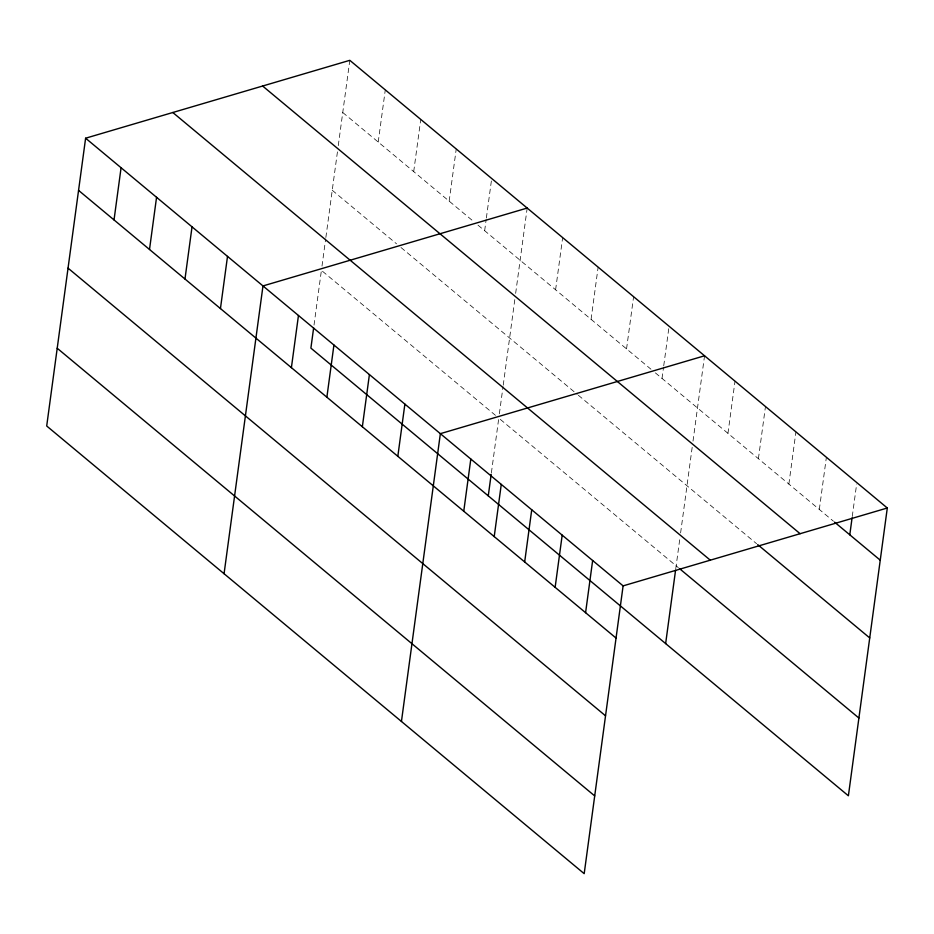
<?xml version="1.0" encoding="UTF-8"?>
<svg xmlns="http://www.w3.org/2000/svg" width="934" height="934" viewBox="0 0 934 934"><rect width="100%" height="100%" fill="white"/><g stroke="black" fill="none" stroke-linecap="round" stroke-linejoin="round"><path stroke-width="0.7" stroke-dasharray="4.67 3.5" d="M314.011 325.09L321.413 270.37M321.997 266.085L325.662 238.906M325.861 237.47L337.501 151.39M338.271 145.634L349.806 60.325M378.223 142.061L385.287 89.874M413.704 171.611L420.755 119.424M449.172 201.149L456.236 148.973M484.653 230.698L486.182 219.42M486.369 218.007L491.704 178.511M491.389 472.814L498.779 418.105L678.329 567.65M499.363 413.809L503.041 386.629M503.228 385.205L514.867 299.125M515.65 293.358L527.185 208.06M555.602 289.797L562.653 237.61M591.07 319.335L598.134 267.159M626.551 348.884L633.602 296.697M662.019 378.433L663.549 367.144M663.735 365.743L669.083 326.246M675.761 568.713L679.824 538.661M680.606 532.929L692.246 446.849M693.016 441.093L704.551 355.796M727.96 433.341L735.011 381.165M758.408 458.711L765.471 406.523M788.868 484.081L795.931 431.893M819.328 509.45L826.38 457.263M852.263 516.479L856.653 484.046M342.755 112.512L473.561 221.463M477.998 225.164L650.94 369.199M655.376 372.888L833.467 521.23M332.247 190.267L396.541 243.821M400.978 247.51L577.235 394.323M578.344 395.245L756.598 543.716M322.522 271.292L495.452 415.338"/><path stroke-width="1.4" d="M85.613 138.209L46.7 425.997L584.194 873.675L623.106 585.875L85.613 138.209L349.806 60.325L887.3 508.003L848.387 795.791L310.894 348.125L313.626 327.962M114.03 219.934L121.081 167.746M149.51 249.483L156.562 197.296M184.979 279.032L192.03 226.845M220.447 308.57L227.511 256.395M224.067 573.733L262.979 285.932L527.185 208.06M291.396 367.669L298.46 315.482M326.877 397.219L333.928 345.031M362.345 426.756L369.409 374.581M397.826 456.306L404.877 404.118M401.445 721.468L440.358 433.668L704.551 355.796M463.754 511.225L470.818 459.038M488.272 495.849L491.191 474.262M494.214 536.595L501.266 484.407M524.674 561.953L531.726 509.777M555.135 587.323L562.186 535.147M585.583 612.692L592.646 560.505M665.638 643.584L675.574 570.16M849.788 534.82L852.077 517.891M623.106 585.875L887.3 508.003M834.552 522.129L880.248 560.19M262.629 86.021L800.111 533.699M757.696 544.615L869.729 637.934M172.802 112.5L710.284 560.178M679.415 568.549L858.906 718.048M78.561 190.384L616.043 638.062M68.042 268.14L605.536 715.818M57.207 348.242L594.701 795.92"/></g></svg>
